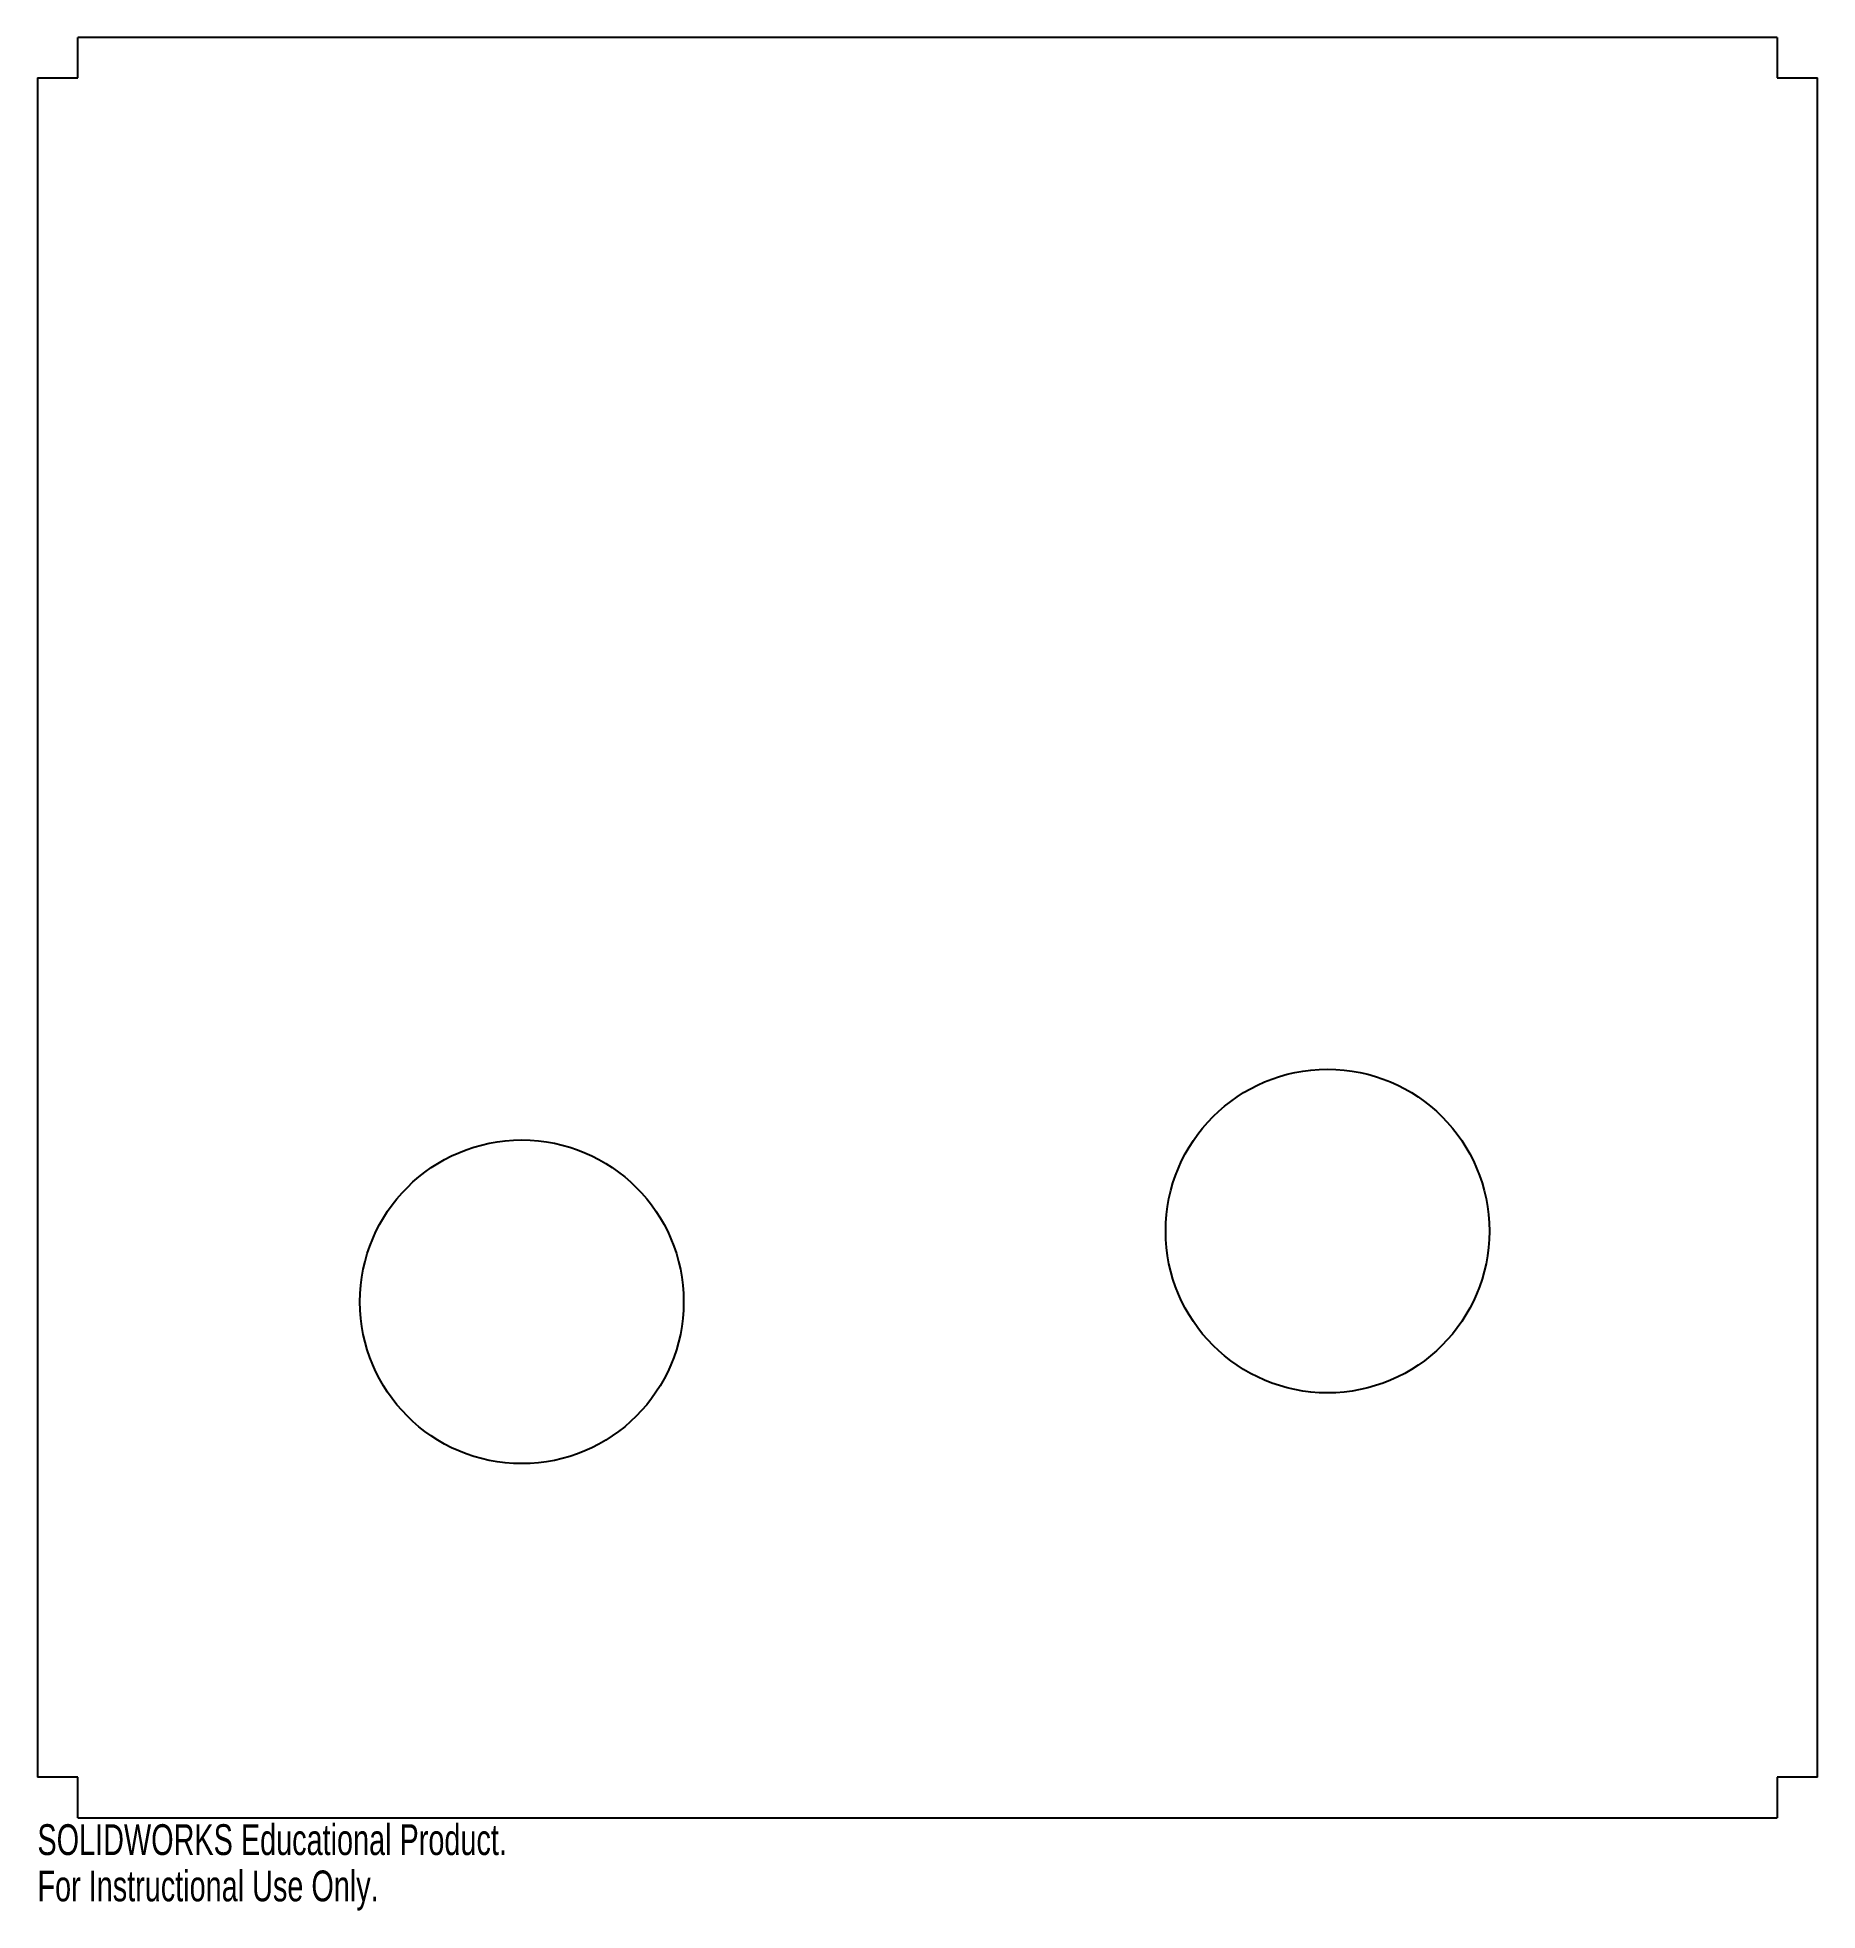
# Model space of a CAD drawing. Header units: inches. Extents: x -5.5 to 5.5, y -6.1 to 5.5.
import ezdxf

# ---------------------------------------------------------------- set-up
doc = ezdxf.new("R2010")
doc.units = ezdxf.units.IN
doc.header["$MEASUREMENT"] = 0
doc.styles.add('SLDTEXTSTYLE0', font='TXT', dxfattribs={"width": 0.7})

msp = doc.modelspace()

# ---------------------------------------------------------------- linework, layer by layer
at = {"color": 7, "linetype": 'Continuous', "lineweight": 25}
for p, q in [((5.25, 5.5), (-5.25, 5.5)), ((-5.25, 5.25), (-5.25, 5.5)), ((5.25, 5.5), (5.25, 5.25)), ((-5.5, 5.25), (-5.5, -5.25)), ((-5.5, 5.25), (-5.25, 5.25)), ((5.25, 5.25), (5.5, 5.25)), ((5.5, -5.25), (5.5, 5.25)), ((-5.25, -5.25), (-5.5, -5.25)), ((-5.25, -5.5), (-5.25, -5.25)), ((5.25, -5.25), (5.25, -5.5)), ((5.5, -5.25), (5.25, -5.25)), ((-5.25, -5.5), (5.25, -5.5))]:
    msp.add_line(p, q, dxfattribs=at)
for centre in [(2.472, -1.875), (-2.507, -2.312)]:
    msp.add_circle(centre, 1, dxfattribs=at)

# ---------------------------------------------------------------- texts
at = {"color": 7, "linetype": 'Continuous', "char_height": 0.1903, "attachment_point": 1, "style": 'SLDTEXTSTYLE0'}
for s, insert in [('SOLIDWORKS Educational Product.', (-5.5, -5.54)), ('For Instructional Use Only.', (-5.5, -5.826))]:
    msp.add_mtext(s, dxfattribs=dict(at, insert=insert))

doc.saveas('drawing.dxf')
